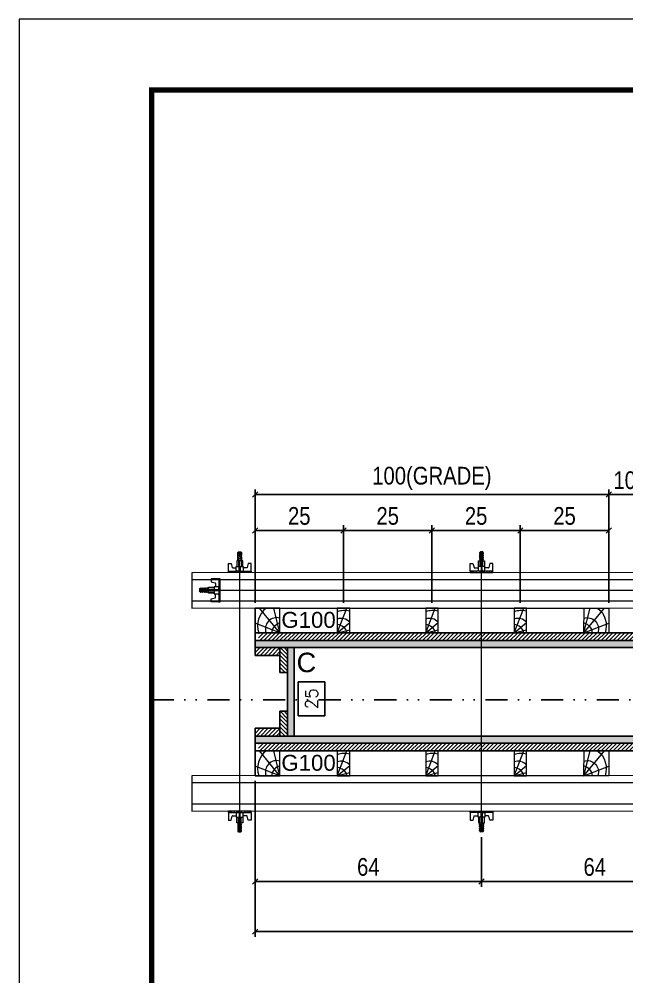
# Model space of a CAD drawing. Header units: millimetres. Extents: x 13777 to 27878, y -21631 to 6985.
# Drawn here: x 16012 to 16356, y 5295 to 5836 of the extents above; entities that cross this region are included whole.
import ezdxf
from ezdxf.enums import TextEntityAlignment as Align

# ---------------------------------------------------------------- set-up
doc = ezdxf.new("R2010")
doc.units = ezdxf.units.MM
doc.linetypes.add('DASHED', pattern=[0.75, 0.5, -0.25])
doc.linetypes.add('DIVIDE2', pattern=[0.625, 0.25, -0.125, 0, -0.125, 0, -0.125])
for name, color, linetype in [('CHAPA', 1, 'Continuous'), ('COTA', 241, 'Continuous'), ('Nível', 160, 'Continuous'), ('SARRAFO', 251, 'Continuous'), ('TEXTO_GERAL', 7, 'Continuous')]:
    doc.layers.add(name, color=color, linetype=linetype)
for name, color, linetype, lineweight in [('Folhas', 255, 'Continuous', 9), ('Hachura', 251, 'Continuous', 9), ('Madeira', 126, 'Continuous', 18), ('Perfil Metálico', 224, 'Continuous', 18), ('SARRAFO DE PRESSAO', 251, 'DASHED', 9)]:
    doc.layers.add(name, color=color, linetype=linetype, lineweight=lineweight)
doc.styles.add('ARIAL', font='arial.ttf')
doc.styles.add('COTA TECNICA 2X', font='techl___.ttf', dxfattribs={"height": 10})
doc.styles.add('ROMANS', font='romans.shx')
doc.styles.add('SANSSERIF', font='sas_____.pfb')
doc.dimstyles.new('SECAO PILAR', dxfattribs={"dimtxt": 10, "dimasz": 3, "dimexe": 3, "dimexo": 3, "dimgap": 3, "dimtad": 1, "dimdec": 1, "dimlfac": 0.5, "dimzin": 12, "dimdsep": 46, "dimtxsty": 'COTA TECNICA 2X', "dimblk1": 'OBLIQUE', "dimblk2": 'OBLIQUE', "dimsah": 1, "dimcen": 0.9, "dimclrd": 256, "dimclre": 256, "dimclrt": 256, "dimadec": 1, "dimazin": 3, "dimtfac": 1, "dimtdec": 1, "dimtmove": 0, "dimatfit": 3, "dimfxl": 1, "dimtolj": 1, "dimtzin": 12, "dimarcsym": 0})
doc.dimstyles.new('SECÇÃO 2', dxfattribs={"dimtxt": 7, "dimasz": 6, "dimexe": 0.18, "dimexo": 2, "dimgap": -4, "dimtad": 3, "dimdec": 1, "dimlfac": 0.5, "dimzin": 12, "dimdsep": 46, "dimtxsty": 'ROMANS', "dimblk": 'ARCHTICK', "dimcen": 0.09, "dimse1": 1, "dimse2": 1, "dimsd1": 1, "dimsd2": 1, "dimclrd": 180, "dimclre": 5, "dimclrt": 1, "dimadec": 0, "dimazin": 3, "dimtfac": 1, "dimtdec": 1, "dimtofl": 0, "dimtmove": 0, "dimatfit": 3, "dimldrblk": 'ARCHTICK', "dimfxl": 1, "dimtolj": 1, "dimtzin": 0, "dimarcsym": 0})

# ---------------------------------------------------------------- blocks, each defined once
blk = doc.blocks.new('9999999999')
at = {"layer": 'Folhas'}
blk.add_lwpolyline([(98138.98, 34190.21), (99623.98, 34190.21), (99623.98, 35240.21), (98138.98, 35240.21)], close=True, dxfattribs=at)
at = {"layer": 'Folhas', "color": 30, "const_width": 3}
blk.add_lwpolyline([(98213.98, 34230.21), (99583.98, 34230.21), (99583.98, 35200.21), (98213.98, 35200.21)], close=True, dxfattribs=at)
blk = doc.blocks.new('*D33')
at = {"layer": 'COTA', "color": 180, "lineweight": -2, "transparency": 16777216}
for p, q in [((16184.8, 5461.64), (16169.8, 5461.64)), ((16169.8, 5461.64), (16169.8, 5442.31)), ((16184.8, 5442.31), (16184.8, 5461.64)), ((16169.8, 5442.31), (16184.8, 5442.31))]:
    blk.add_line(p, q, dxfattribs=at)
at = {"layer": 'Defpoints', "color": 0, "transparency": 16777216}
for p in [(16184.71, 5480.9), (16184.71, 5430.9), (16188.8, 5430.9)]:
    blk.add_point(p, dxfattribs=at)
at = {"layer": 'COTA', "color": 1, "transparency": 16777216, "insert": (16177.3, 5451.97), "char_height": 7, "attachment_point": 5, "rotation": 90, "style": 'ROMANS'}
blk.add_mtext('\\A1;25', dxfattribs=at)
blk = doc.blocks.new('_ArchTick')
at = {"color": 0, "linetype": 'ByBlock', "const_width": 0.15}
blk.add_lwpolyline([(-0.5, -0.5), (0.5, 0.5)], dxfattribs=at)
blk = doc.blocks.new('*D34')
at = {"layer": 'COTA', "color": 180, "lineweight": -2, "transparency": 16777216}
for p, q in [((16536.94, 5449.9), (16510.94, 5449.9)), ((16510.94, 5449.9), (16510.94, 5434.9)), ((16536.94, 5434.9), (16536.94, 5449.9)), ((16510.94, 5434.9), (16536.94, 5434.9))]:
    blk.add_line(p, q, dxfattribs=at)
at = {"layer": 'Defpoints', "color": 0, "transparency": 16777216}
for p in [(16167.39, 5430.9), (16763.39, 5430.9), (16763.39, 5430.9)]:
    blk.add_point(p, dxfattribs=at)
at = {"layer": 'COTA', "color": 1, "transparency": 16777216, "insert": (16523.94, 5442.4), "char_height": 7, "attachment_point": 5, "style": 'ROMANS'}
blk.add_mtext('\\A1;298', dxfattribs=at)
blk = doc.blocks.new('_Oblique')
at = {"color": 0, "linetype": 'ByBlock', "lineweight": -2}
blk.add_line((-0.5, -0.5), (0.5, 0.5), dxfattribs=at)
blk = doc.blocks.new('*D35')
at = {"layer": 'COTA', "lineweight": -2, "transparency": 16777216}
for p, q in [((16145.39, 5405.51), (16145.39, 5317.34)), ((16785.39, 5405.55), (16785.39, 5317.34)), ((16145.39, 5320.34), (16785.39, 5320.34))]:
    blk.add_line(p, q, dxfattribs=at)
at = {"layer": 'Defpoints', "color": 0, "transparency": 16777216}
for p in [(16145.39, 5408.51), (16785.39, 5408.55), (16785.39, 5320.34)]:
    blk.add_point(p, dxfattribs=at)
at = {"layer": 'COTA', "lineweight": -2, "transparency": 16777216, "xscale": 3, "yscale": 3, "zscale": 3, "rotation": 180}
blk.add_blockref('_Oblique', (16145.39, 5320.34), dxfattribs=at)
at = {"layer": 'COTA', "lineweight": -2, "transparency": 16777216, "xscale": 3, "yscale": 3, "zscale": 3}
blk.add_blockref('_Oblique', (16785.39, 5320.34), dxfattribs=at)
at = {"layer": 'COTA', "transparency": 16777216, "insert": (16465.39, 5328.56), "char_height": 10, "attachment_point": 5, "style": 'COTA TECNICA 2X'}
blk.add_mtext('\\A1;320 - PAINEL', dxfattribs=at)
blk = doc.blocks.new('*D36')
at = {"layer": 'COTA', "lineweight": -2, "transparency": 16777216}
for p, q in [((16145.39, 5405.5), (16145.39, 5345.76)), ((16273.46, 5373.73), (16273.46, 5345.76)), ((16145.39, 5348.76), (16273.46, 5348.76))]:
    blk.add_line(p, q, dxfattribs=at)
at = {"layer": 'Defpoints', "color": 0, "transparency": 16777216}
for p in [(16145.39, 5408.5), (16273.46, 5376.73), (16273.46, 5348.76)]:
    blk.add_point(p, dxfattribs=at)
at = {"layer": 'COTA', "lineweight": -2, "transparency": 16777216, "xscale": 3, "yscale": 3, "zscale": 3, "rotation": 180}
blk.add_blockref('_Oblique', (16145.39, 5348.76), dxfattribs=at)
at = {"layer": 'COTA', "lineweight": -2, "transparency": 16777216, "xscale": 3, "yscale": 3, "zscale": 3}
blk.add_blockref('_Oblique', (16273.46, 5348.76), dxfattribs=at)
at = {"layer": 'COTA', "transparency": 16777216, "insert": (16209.42, 5356.87), "char_height": 10, "attachment_point": 5, "style": 'COTA TECNICA 2X'}
blk.add_mtext('\\A1;64', dxfattribs=at)
blk = doc.blocks.new('C')
at = {"layer": 'Hachura', "color": 0}
for p, q in [((0, 3.22), (0, -3.22)), ((0.45, 3.22), (0, 3.22)), ((0.46, 3.16), (0, 3.16)), ((0.46, 3.05), (0, 3.05)), ((0.46, 2.88), (0, 2.88)), ((0, 2.75), (0, -1.16)), ((0.45, -3.23), (0.45, 3.22)), ((0.45, 3.22), (2.58, 3.22)), ((2.58, 3.22), (2.58, 2.39)), ((0.46, 2.65), (0, 2.65)), ((0.46, 2.23), (0, 2.23)), ((0.46, 1.51), (0, 1.51)), ((0.39, 0.49), (0.17, 0.49)), ((1.74, 0.97), (0.45, 0.97)), ((1.45, 0.1), (0.45, 0.1)), ((1.35, 1.94), (1.35, 0.96)), ((2.58, 2.39), (1.47, 2.09)), ((1.74, -0.97), (1.74, 0.97)), ((1.74, 0.97), (1.74, 0.84)), ((1.74, 0.97), (1.74, 0.84)), ((1.74, 0.84), (3.35, 0.84)), ((3.35, 0.45), (1.74, 0.45)), ((3.32, 0.84), (3.32, -0.84)), ((3.35, 0.84), (3.35, -0.84)), ((3.68, 0.45), (3.35, 0.45)), ((3.84, -0.52), (3.35, 0.45)), ((3.35, 0.06), (3.67, -0.57)), ((3.68, 0.45), (4.16, -0.52)), ((3.72, 0.5), (4.25, -0.57)), ((4.37, -0.55), (3.83, 0.53)), ((4.15, 0.45), (3.93, 0.45)), ((4.42, -0.52), (3.93, 0.45)), ((4.15, 0.45), (4.26, 0.45)), ((4.26, 0.45), (4.74, -0.52)), ((4.3, 0.5), (4.83, -0.57)), ((4.95, -0.55), (4.41, 0.53)), ((4.51, 0.45), (4.84, 0.45)), ((5, -0.52), (4.51, 0.45)), ((4.84, 0.45), (5.32, -0.52)), ((4.88, 0.5), (5.41, -0.57)), ((5.53, -0.55), (4.99, 0.53)), ((5.58, -0.52), (5.09, 0.45)), ((5.42, 0.45), (5.09, 0.45)), ((5.58, -0.52), (5.09, 0.45)), ((5.42, 0.45), (5.74, -0.19)), ((5.46, 0.5), (5.74, -0.07)), ((5.74, 0.19), (5.57, 0.53)), ((5.74, 0.32), (5.68, 0.45)), ((5.68, 0.45), (5.74, 0.45)), ((5.74, 0.45), (5.9, 0.29)), ((5.74, 0.45), (5.74, -0.52)), ((5.9, -0.36), (5.9, 0.29)), ((0.45, 0), (0, 0)), ((0.46, -1.52), (0, -1.52)), ((0.46, -2.23), (0, -2.23)), ((0.46, -2.65), (0, -2.65)), ((0.08, -0.48), (0.29, -0.48)), ((0.29, -0.48), (0.4, -0.48)), ((0.45, 0), (0.45, -0.97)), ((0.45, -0.16), (1.45, -0.16)), ((0.45, -0.65), (0.45, -0.32)), ((0.45, -3.23), (0.45, -0.65)), ((0.45, -0.97), (1.74, -0.97)), ((1.35, -1.94), (1.35, -0.97)), ((2.58, -2.39), (1.47, -2.1)), ((3.35, -0.32), (1.74, -0.32)), ((3.35, -0.84), (1.74, -0.84)), ((2.58, -3.23), (2.58, -2.39)), ((3.35, -0.07), (3.58, -0.52)), ((3.35, -0.52), (3.58, -0.52)), ((3.84, -0.52), (4.16, -0.52)), ((4.42, -0.52), (4.74, -0.52)), ((4.63, -0.52), (4.74, -0.52)), ((5, -0.52), (5.32, -0.52)), ((5.58, -0.52), (5.74, -0.52)), ((5.74, -0.52), (5.9, -0.36)), ((5.74, -0.52), (5.74, -0.52)), ((0.46, -2.88), (0, -2.88)), ((0.46, -3.05), (0, -3.05)), ((0.46, -3.16), (0, -3.16)), ((0, -3.22), (2.57, -3.22))]:
    blk.add_line(p, q, dxfattribs=at)
for centre, radius, start, end in [((1.52, 1.94), 0.161, 104.7436, 180), ((1.44, -0.03), 0.129, 272.695, 87.305), ((3.81, 0.39), 0.143, 25.5688, 154.4312), ((4.39, 0.39), 0.143, 25.5688, 154.4312), ((4.97, 0.39), 0.143, 25.5688, 154.4312), ((5.55, 0.39), 0.143, 25.5688, 154.4312), ((0.17, -0.37), 0.174, 221.744, 317.8592), ((1.52, -1.94), 0.161, 180, 255.2564), ((3.71, -0.4), 0.174, 222.1408, 318.256), ((4.29, -0.4), 0.174, 222.1408, 318.256), ((4.87, -0.4), 0.174, 222.1408, 318.256), ((5.45, -0.4), 0.174, 222.1408, 318.256), ((5.61, -0.4), 0.174, 317.8592, 318.256)]:
    blk.add_arc(centre, radius, start, end, dxfattribs=at)
blk = doc.blocks.new('*D56')
at = {"layer": 'COTA', "lineweight": -2, "transparency": 16777216}
for p, q in [((16273.46, 5373.73), (16273.46, 5345.76)), ((16401.46, 5373.73), (16401.46, 5345.76)), ((16273.46, 5348.76), (16401.46, 5348.76))]:
    blk.add_line(p, q, dxfattribs=at)
at = {"layer": 'Defpoints', "color": 0, "transparency": 16777216}
for p in [(16273.46, 5376.73), (16401.46, 5376.73), (16401.46, 5348.76)]:
    blk.add_point(p, dxfattribs=at)
at = {"layer": 'COTA', "lineweight": -2, "transparency": 16777216, "xscale": 3, "yscale": 3, "zscale": 3, "rotation": 180}
blk.add_blockref('_Oblique', (16273.46, 5348.76), dxfattribs=at)
at = {"layer": 'COTA', "lineweight": -2, "transparency": 16777216, "xscale": 3, "yscale": 3, "zscale": 3}
blk.add_blockref('_Oblique', (16401.46, 5348.76), dxfattribs=at)
at = {"layer": 'COTA', "transparency": 16777216, "insert": (16337.46, 5356.87), "char_height": 10, "attachment_point": 5, "style": 'COTA TECNICA 2X'}
blk.add_mtext('\\A1;64', dxfattribs=at)
blk = doc.blocks.new('PONTALETE')
at = {"layer": 'Madeira'}
for q in [(2.71, 7), (7, 5.76), (7, 1.74)]:
    blk.add_line((0, 0), q, dxfattribs=at)
blk.add_lwpolyline([(0, 0), (7, 0), (7, 7), (0, 7)], close=True, dxfattribs=at)
for centre, radius, start, end in [((2.04, 0.06), 6.23, 37.2818, 109.0913), ((1.09, 0.9), 3.19, 343.603, 109.9847), ((-0.21, -0.78), 3.09, 14.6322, 86.0383)]:
    blk.add_arc(centre, radius, start, end, dxfattribs=at)
blk = doc.blocks.new('MEIO PONTALETE')
at = {"layer": 'Madeira'}
for q in [(2.71, 7), (3.5, 2.88), (3.5, 0.87)]:
    blk.add_line((0, 0), q, dxfattribs=at)
blk.add_lwpolyline([(0, 0), (3.5, 0), (3.5, 7), (0, 7)], close=True, dxfattribs=at)
for centre, radius, start, end in [((2.04, 0.06), 6.23, 76.4499, 109.0913), ((1.09, 0.9), 3.19, 40.9063, 109.9847), ((-0.21, -0.78), 3.09, 14.6322, 86.0383)]:
    blk.add_arc(centre, radius, start, end, dxfattribs=at)
blk = doc.blocks.new('*D38')
at = {"layer": 'COTA', "lineweight": -2, "transparency": 16777216}
for p, q in [((16145.37, 5506.24), (16145.37, 5550.17)), ((16195.37, 5506.23), (16195.37, 5550.17)), ((16145.37, 5547.17), (16195.37, 5547.17))]:
    blk.add_line(p, q, dxfattribs=at)
at = {"layer": 'Defpoints', "color": 0, "transparency": 16777216}
for p in [(16195.37, 5547.17), (16145.37, 5503.24), (16195.37, 5503.23)]:
    blk.add_point(p, dxfattribs=at)
at = {"layer": 'COTA', "lineweight": -2, "transparency": 16777216, "xscale": 3, "yscale": 3, "zscale": 3, "rotation": 180}
blk.add_blockref('_Oblique', (16145.37, 5547.17), dxfattribs=at)
at = {"layer": 'COTA', "lineweight": -2, "transparency": 16777216, "xscale": 3, "yscale": 3, "zscale": 3}
blk.add_blockref('_Oblique', (16195.37, 5547.17), dxfattribs=at)
at = {"layer": 'COTA', "transparency": 16777216, "insert": (16170.37, 5555.28), "char_height": 10, "attachment_point": 5, "style": 'COTA TECNICA 2X'}
blk.add_mtext('\\A1;25', dxfattribs=at)
blk = doc.blocks.new('*D39')
at = {"layer": 'COTA', "lineweight": -2, "transparency": 16777216}
for p, q in [((16145.37, 5506.24), (16145.37, 5570.37)), ((16345.36, 5567.37), (16145.37, 5567.37)), ((16345.36, 5506.22), (16345.36, 5570.37))]:
    blk.add_line(p, q, dxfattribs=at)
at = {"layer": 'Defpoints', "color": 0, "transparency": 16777216}
for p in [(16145.37, 5567.37), (16145.37, 5503.24), (16345.36, 5503.22)]:
    blk.add_point(p, dxfattribs=at)
at = {"layer": 'COTA', "lineweight": -2, "transparency": 16777216, "xscale": 3, "yscale": 3, "zscale": 3, "rotation": 180}
blk.add_blockref('_Oblique', (16145.37, 5567.37), dxfattribs=at)
at = {"layer": 'COTA', "lineweight": -2, "transparency": 16777216, "xscale": 3, "yscale": 3, "zscale": 3}
blk.add_blockref('_Oblique', (16345.36, 5567.37), dxfattribs=at)
at = {"layer": 'COTA', "transparency": 16777216, "insert": (16245.36, 5576.59), "char_height": 10, "attachment_point": 5, "style": 'COTA TECNICA 2X'}
blk.add_mtext('\\A1;100(GRADE)', dxfattribs=at)
blk = doc.blocks.new('*D40')
at = {"layer": 'COTA', "lineweight": -2, "transparency": 16777216}
for p, q in [((16195.37, 5506.23), (16195.37, 5550.17)), ((16245.37, 5506.23), (16245.37, 5550.17)), ((16195.37, 5547.17), (16245.37, 5547.17))]:
    blk.add_line(p, q, dxfattribs=at)
at = {"layer": 'Defpoints', "color": 0, "transparency": 16777216}
for p in [(16245.37, 5547.17), (16195.37, 5503.23), (16245.37, 5503.23)]:
    blk.add_point(p, dxfattribs=at)
at = {"layer": 'COTA', "lineweight": -2, "transparency": 16777216, "xscale": 3, "yscale": 3, "zscale": 3, "rotation": 180}
blk.add_blockref('_Oblique', (16195.37, 5547.17), dxfattribs=at)
at = {"layer": 'COTA', "lineweight": -2, "transparency": 16777216, "xscale": 3, "yscale": 3, "zscale": 3}
blk.add_blockref('_Oblique', (16245.37, 5547.17), dxfattribs=at)
at = {"layer": 'COTA', "transparency": 16777216, "insert": (16220.37, 5555.28), "char_height": 10, "attachment_point": 5, "style": 'COTA TECNICA 2X'}
blk.add_mtext('\\A1;25', dxfattribs=at)
blk = doc.blocks.new('*D41')
at = {"layer": 'COTA', "lineweight": -2, "transparency": 16777216}
for p, q in [((16245.37, 5506.23), (16245.37, 5550.17)), ((16295.37, 5506.23), (16295.37, 5550.17)), ((16245.37, 5547.17), (16295.37, 5547.17))]:
    blk.add_line(p, q, dxfattribs=at)
at = {"layer": 'Defpoints', "color": 0, "transparency": 16777216}
for p in [(16295.37, 5547.17), (16245.37, 5503.23), (16295.37, 5503.23)]:
    blk.add_point(p, dxfattribs=at)
at = {"layer": 'COTA', "lineweight": -2, "transparency": 16777216, "xscale": 3, "yscale": 3, "zscale": 3, "rotation": 180}
blk.add_blockref('_Oblique', (16245.37, 5547.17), dxfattribs=at)
at = {"layer": 'COTA', "lineweight": -2, "transparency": 16777216, "xscale": 3, "yscale": 3, "zscale": 3}
blk.add_blockref('_Oblique', (16295.37, 5547.17), dxfattribs=at)
at = {"layer": 'COTA', "transparency": 16777216, "insert": (16270.37, 5555.28), "char_height": 10, "attachment_point": 5, "style": 'COTA TECNICA 2X'}
blk.add_mtext('\\A1;25', dxfattribs=at)
blk = doc.blocks.new('*D42')
at = {"layer": 'COTA', "lineweight": -2, "transparency": 16777216}
for p, q in [((16295.37, 5506.23), (16295.37, 5550.17)), ((16345.36, 5506.23), (16345.36, 5550.17)), ((16295.37, 5547.17), (16345.36, 5547.17))]:
    blk.add_line(p, q, dxfattribs=at)
at = {"layer": 'Defpoints', "color": 0, "transparency": 16777216}
for p in [(16345.36, 5547.17), (16295.37, 5503.23), (16345.36, 5503.23)]:
    blk.add_point(p, dxfattribs=at)
at = {"layer": 'COTA', "lineweight": -2, "transparency": 16777216, "xscale": 3, "yscale": 3, "zscale": 3, "rotation": 180}
blk.add_blockref('_Oblique', (16295.37, 5547.17), dxfattribs=at)
at = {"layer": 'COTA', "lineweight": -2, "transparency": 16777216, "xscale": 3, "yscale": 3, "zscale": 3}
blk.add_blockref('_Oblique', (16345.36, 5547.17), dxfattribs=at)
at = {"layer": 'COTA', "transparency": 16777216, "insert": (16320.36, 5555.28), "char_height": 10, "attachment_point": 5, "style": 'COTA TECNICA 2X'}
blk.add_mtext('\\A1;25', dxfattribs=at)
blk = doc.blocks.new('*D43')
at = {"layer": 'COTA', "lineweight": -2, "transparency": 16777216}
for p, q in [((16345.36, 5506.2), (16345.36, 5570.37)), ((16345.36, 5567.37), (16365.39, 5567.37)), ((16365.39, 5506.3), (16365.39, 5570.37))]:
    blk.add_line(p, q, dxfattribs=at)
at = {"layer": 'Defpoints', "color": 0, "transparency": 16777216}
for p in [(16365.39, 5567.37), (16345.36, 5503.2), (16365.39, 5503.3)]:
    blk.add_point(p, dxfattribs=at)
at = {"layer": 'COTA', "lineweight": -2, "transparency": 16777216, "xscale": 3, "yscale": 3, "zscale": 3, "rotation": 180}
blk.add_blockref('_Oblique', (16345.36, 5567.37), dxfattribs=at)
at = {"layer": 'COTA', "lineweight": -2, "transparency": 16777216, "xscale": 3, "yscale": 3, "zscale": 3}
blk.add_blockref('_Oblique', (16365.39, 5567.37), dxfattribs=at)
at = {"layer": 'COTA', "transparency": 16777216, "insert": (16354.38, 5575.47), "char_height": 10, "attachment_point": 5, "style": 'COTA TECNICA 2X'}
blk.add_mtext('\\A1;10', dxfattribs=at)

msp = doc.modelspace()

# ---------------------------------------------------------------- hatches: boundary and pattern name
at = {"layer": 'Hachura'}
h = msp.add_hatch(color=256, dxfattribs=at)
h.dxf.hatch_style = 1
h.paths.add_polyline_path([(16785.39, 5480.9), (16785.39, 5484.9), (16145.39, 5484.9), (16145.39, 5480.9)])
h = msp.add_hatch(dxfattribs=at)
h.set_pattern_fill('ANSI31', color=256, scale=0.5, angle=180, style=0)
h.set_pattern_definition([(225, (7023.4358, -17440.108), (1.12253202, -1.12253202), [])])
h.paths.add_polyline_path([(16783.37, 5489.3), (16783.39, 5484.9), (16147.39, 5484.9), (16147.39, 5489.3)])
h = msp.add_hatch(dxfattribs=at)
h.set_pattern_fill('ANSI31', color=256, scale=0.5, angle=180, style=0)
h.set_pattern_definition([(225, (7021.4358, -17448.508), (1.12253202, -1.12253202), [])])
h.paths.add_polyline_path([(16159.39, 5480.9), (16159.39, 5476.5), (16145.39, 5476.5), (16145.39, 5480.9)])
h = msp.add_hatch(dxfattribs=at)
h.set_pattern_fill('ANSI31', color=256, scale=0.5, angle=270, style=0)
h.set_pattern_definition([(315, (39662.7958, -4022.0517), (1.12253202, 1.12253202), [])])
h.paths.add_polyline_path([(16159.39, 5466.9), (16163.79, 5466.9), (16163.79, 5480.9), (16159.39, 5480.9)])
h = msp.add_hatch(color=256, dxfattribs=at)
h.dxf.hatch_style = 1
h.paths.add_polyline_path([(16163.79, 5430.9), (16167.39, 5430.9), (16167.39, 5480.9), (16163.79, 5480.9)])
h = msp.add_hatch(dxfattribs=at)
h.set_pattern_fill('ANSI31', color=256, scale=0.5, angle=270, style=0)
h.set_pattern_definition([(315, (39662.7958, -4058.0517), (1.12253202, 1.12253202), [])])
h.paths.add_polyline_path([(16159.39, 5430.9), (16163.79, 5430.9), (16163.79, 5444.9), (16159.39, 5444.9)])
h = msp.add_hatch(dxfattribs=at)
h.set_pattern_fill('ANSI31', color=256, scale=0.5, angle=180, style=0)
h.set_pattern_definition([(225, (7021.4358, -17460.508), (1.12253202, -1.12253202), [])])
h.paths.add_polyline_path([(16159.39, 5430.9), (16159.39, 5435.3), (16145.39, 5435.3), (16145.39, 5430.9)])
h = msp.add_hatch(color=256, dxfattribs=at)
h.dxf.hatch_style = 1
h.paths.add_polyline_path([(16785.39, 5430.9), (16785.39, 5426.9), (16145.39, 5426.9), (16145.39, 5430.9)])
h = msp.add_hatch(dxfattribs=at)
h.set_pattern_fill('ANSI31', color=256, scale=0.5, angle=180, style=0)
h.set_pattern_definition([(225, (7023.4358, -17502.508), (1.12253202, -1.12253202), [])])
h.paths.add_polyline_path([(16783.37, 5426.9), (16783.39, 5422.5), (16147.39, 5422.5), (16147.39, 5426.9)])

# ---------------------------------------------------------------- linework, layer by layer
at = {"layer": 'CHAPA'}
for points in [[(16785.39, 5480.9), (16785.39, 5484.9), (16145.39, 5484.9), (16145.39, 5480.9)], [(16163.79, 5430.9), (16167.39, 5430.9), (16167.39, 5480.9), (16163.79, 5480.9)], [(16785.39, 5430.9), (16785.39, 5426.9), (16145.39, 5426.9), (16145.39, 5430.9)]]:
    msp.add_lwpolyline(points, close=True, dxfattribs=at)
at = {"layer": 'Hachura'}
for p, q in [((16136.7, 5377.73), (16136.7, 5530.27)), ((16273.39, 5377.73), (16273.39, 5530.27)), ((16114.9, 5513.3), (16812.42, 5513.32))]:
    msp.add_line(p, q, dxfattribs=at)
at = {"layer": 'Madeira'}
for points in [[(16145.37, 5489.28), (16145.39, 5503.28), (16345.38, 5503.27), (16345.37, 5489.27)], [(16145.37, 5408.49), (16145.39, 5422.49), (16345.38, 5422.49), (16345.37, 5408.49)]]:
    msp.add_lwpolyline(points, close=True, dxfattribs=at)
at = {"layer": 'Nível', "color": 4, "linetype": 'DIVIDE2', "ltscale": 50}
msp.add_line((16086.97, 5451.44), (21531.15, 5451.44), dxfattribs=at)
at = {"layer": 'Perfil Metálico'}
for p, q in [((16821.11, 5519.24), (16109.67, 5519.24)), ((16821.11, 5507.24), (16109.67, 5507.24)), ((16821.11, 5404.5), (16109.67, 5404.5)), ((16821.11, 5392.5), (16109.67, 5392.5))]:
    msp.add_line(p, q, dxfattribs=at)
for points in [[(16821.11, 5503.3), (16821.11, 5523.3), (16109.67, 5523.24), (16109.67, 5503.24)], [(16109.67, 5408.5), (16109.67, 5388.5), (16821.11, 5388.56), (16821.11, 5408.56)]]:
    msp.add_lwpolyline(points, close=True, dxfattribs=at)
at = {"layer": 'SARRAFO'}
for points in [[(16145.39, 5484.9), (16785.39, 5484.9), (16785.37, 5489.3), (16145.39, 5489.3)], [(16145.39, 5484.9), (16785.39, 5484.9), (16785.37, 5489.3), (16145.39, 5489.3)], [(16145.39, 5476.5), (16159.39, 5476.5), (16159.39, 5480.9), (16145.39, 5480.9)], [(16145.39, 5476.5), (16159.39, 5476.5), (16159.39, 5480.9), (16145.39, 5480.9)], [(16163.79, 5480.9), (16163.79, 5466.9), (16159.39, 5466.9), (16159.39, 5480.9)], [(16163.79, 5480.9), (16163.79, 5466.9), (16159.39, 5466.9), (16159.39, 5480.9)], [(16163.79, 5444.9), (16163.79, 5430.9), (16159.39, 5430.9), (16159.39, 5444.9)], [(16163.79, 5444.9), (16163.79, 5430.9), (16159.39, 5430.9), (16159.39, 5444.9)], [(16145.39, 5435.3), (16159.39, 5435.3), (16159.39, 5430.9), (16145.39, 5430.9)], [(16145.39, 5435.3), (16159.39, 5435.3), (16159.39, 5430.9), (16145.39, 5430.9)], [(16145.39, 5422.5), (16785.39, 5422.5), (16785.37, 5426.9), (16145.39, 5426.9)], [(16145.39, 5422.5), (16785.39, 5422.5), (16785.37, 5426.9), (16145.39, 5426.9)]]:
    msp.add_lwpolyline(points, close=True, dxfattribs=at)

# ---------------------------------------------------------------- block references
at = {"layer": 'Hachura', "linetype": 'Continuous', "yscale": 2, "zscale": 2}
for p, xscale, rotation in [((16136.71, 5523.27), -2, 270), ((16273.38, 5523.27), 2, 90.00000000000001), ((16125.7, 5513.3), 2, 180), ((16136.7, 5388.53), 2, 270), ((16273.39, 5388.53), -2, 90)]:
    msp.add_blockref('C', p, dxfattribs=dict(at, xscale=xscale, rotation=rotation))
at = {"layer": 'Madeira'}
for name, p, xscale, yscale, zscale, rotation in [('PONTALETE', (16159.37, 5489.27), 2, 2, 2, 89.93708930310329), ('MEIO PONTALETE', (16191.87, 5489.28), 1.999999997962732, 1.999999997962732, 1.999999997962732, 359.9370893031033), ('MEIO PONTALETE', (16241.87, 5489.28), 1.999999997962732, 1.999999997962732, 1.999999997962732, 359.9370893031033), ('MEIO PONTALETE', (16291.87, 5489.28), 1.999999997962732, 1.999999997962732, 1.999999997962732, 359.9370893031033), ('PONTALETE', (16331.37, 5489.29), -2, 2, 2, 269.9370893031033), ('PONTALETE', (16159.37, 5408.48), 2, 2, 2, 89.93708930310329), ('MEIO PONTALETE', (16191.87, 5408.49), 1.999999997962732, 1.999999997962732, 1.999999997962732, 359.9370893031033), ('MEIO PONTALETE', (16241.87, 5408.49), 1.999999997962732, 1.999999997962732, 1.999999997962732, 359.9370893031033), ('MEIO PONTALETE', (16291.87, 5408.49), 1.999999997962732, 1.999999997962732, 1.999999997962732, 359.9370893031033), ('PONTALETE', (16331.37, 5408.5), -2, 2, 2, 269.9370893031033)]:
    msp.add_blockref(name, p, dxfattribs=dict(at, xscale=xscale, yscale=yscale, zscale=zscale, rotation=rotation))
at = {"layer": 'SARRAFO DE PRESSAO', "color": 6, "linetype": 'ByBlock'}
msp.add_blockref('9999999999', (-82127.01, -29404.05), dxfattribs=at)

# ---------------------------------------------------------------- texts
at = {"layer": 'TEXTO_GERAL', "color": 0, "linetype": 'Continuous', "style": 'SANSSERIF'}
for p in [(16160.23, 5496.58), (16160.23, 5415.79)]:
    msp.add_text('G100', height=9, dxfattribs=at).set_placement(p, align=Align.MIDDLE_LEFT)
at = {"layer": 'TEXTO_GERAL', "style": 'ARIAL'}
msp.add_text('C', height=11, dxfattribs=at).set_placement((16174.4, 5472.52), align=Align.MIDDLE_CENTER)

# ---------------------------------------------------------------- dimensions: what is measured, and where the dimension line sits
at = {"layer": 'COTA'}
for base, p1, p2, text, picture, middle in [((16145.37, 5567.37), (16345.36, 5503.22), (16145.37, 5503.24), '<>(GRADE)', '*D39', (16245.36, 5576.59)), ((16785.39, 5320.34), (16145.39, 5408.51), (16785.39, 5408.55), '<> - PAINEL', '*D35', (16465.39, 5328.56))]:
    dim = msp.add_linear_dim(base=base, p1=p1, p2=p2, text=text, dimstyle='SECAO PILAR', dxfattribs=at)
    dim.commit()
    dim.dimension.update_dxf_attribs({"geometry": picture, "text_midpoint": middle})
for base, p1, p2, dimstyle, picture, middle in [((16365.39, 5567.37), (16345.36, 5503.2), (16365.39, 5503.3), 'SECAO PILAR', '*D43', (16354.38, 5567.37)), ((16763.39, 5430.9), (16167.39, 5430.9), (16763.39, 5430.9), 'SECÇÃO 2', '*D34', (16523.94, 5430.9))]:
    dim = msp.add_linear_dim(base=base, p1=p1, p2=p2, dimstyle=dimstyle, dxfattribs=at)
    dim.commit()
    dim.dimension.update_dxf_attribs({"geometry": picture, "text_midpoint": middle, "dimtype": 160})
for base, p1, p2, picture, middle in [((16195.37, 5547.17), (16145.37, 5503.24), (16195.37, 5503.23), '*D38', (16170.37, 5555.28)), ((16245.37, 5547.17), (16195.37, 5503.23), (16245.37, 5503.23), '*D40', (16220.37, 5555.28)), ((16295.37, 5547.17), (16245.37, 5503.23), (16295.37, 5503.23), '*D41', (16270.37, 5555.28)), ((16345.36, 5547.17), (16295.37, 5503.23), (16345.36, 5503.23), '*D42', (16320.36, 5555.28)), ((16273.46, 5348.76), (16145.39, 5408.5), (16273.46, 5376.73), '*D36', (16209.42, 5356.87)), ((16401.46, 5348.76), (16273.46, 5376.73), (16401.46, 5376.73), '*D56', (16337.46, 5356.87))]:
    dim = msp.add_linear_dim(base=base, p1=p1, p2=p2, dimstyle='SECAO PILAR', dxfattribs=at)
    dim.commit()
    dim.dimension.update_dxf_attribs({"geometry": picture, "text_midpoint": middle})
dim = msp.add_linear_dim(base=(16188.8, 5430.9), p1=(16184.71, 5480.9), p2=(16184.71, 5430.9), angle=270, dimstyle='SECÇÃO 2', dxfattribs=at)
dim.commit()
dim.dimension.update_dxf_attribs({"geometry": '*D33', "text_midpoint": (16188.8, 5451.97), "dimtype": 160})

doc.saveas('drawing.dxf')
